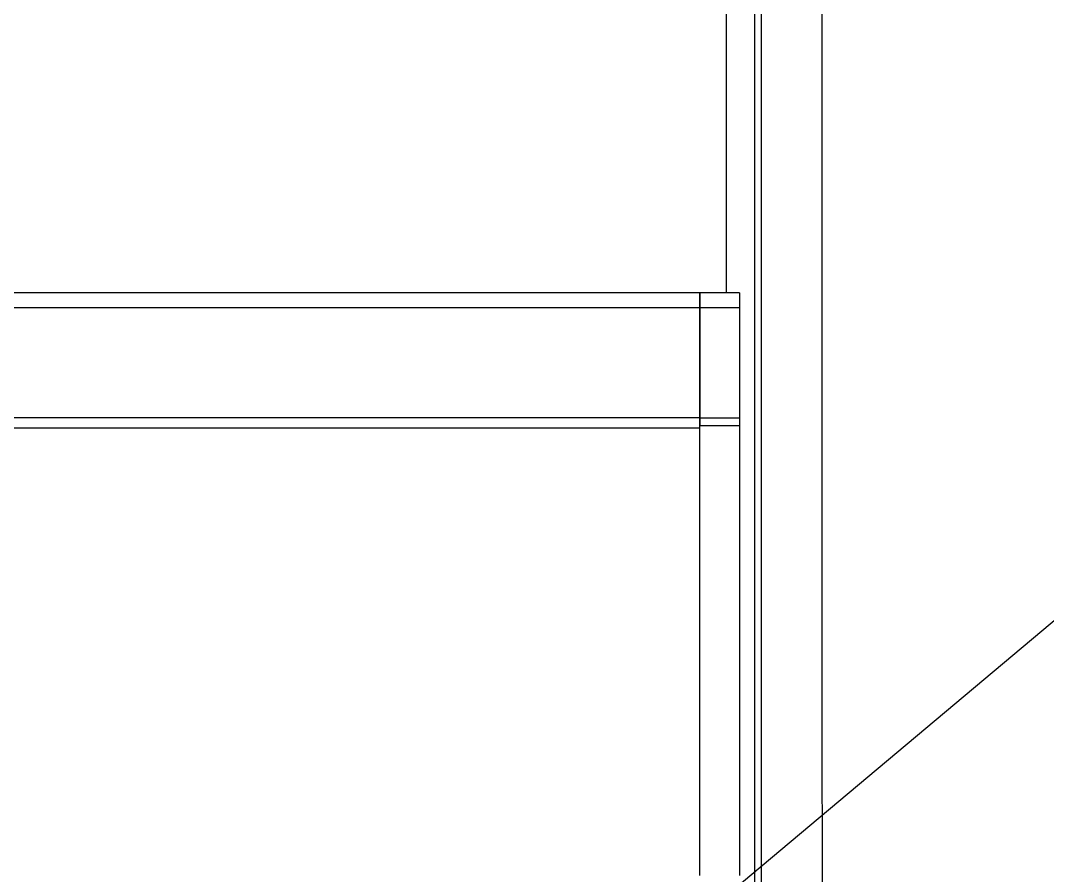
# Model space of a CAD drawing. Header units: metres. Extents: x -22 to 564, y 0 to 143.
# Drawn here: x 25.6562 to 26.0484, y 35.8685 to 36.1951 of the extents above; entities that cross this region are included whole.
import ezdxf
from ezdxf.xclip import XClip

# ---------------------------------------------------------------- set-up
doc = ezdxf.new("R2010")
doc.units = ezdxf.units.M
doc.header["$XCLIPFRAME"] = 2
doc.linetypes.add('XREF PB NEURO-ONCOLOGIA$0$XREF PB NEURO-ONCOLOGIA$0$Dash 1_5mm', pattern=[3, 1.5, -1.5])
for name, color, linetype in [('XREF  PB CONJ$0$PARQUE', 251, 'Continuous'), ('XREF PB NEURO-ONCOLOGIA$0$CANCELES', 1, 'Continuous'), ('XREF PB NEURO-ONCOLOGIA$0$EQUIPO', 8, 'Continuous')]:
    doc.layers.add(name, color=color, linetype=linetype)

# ---------------------------------------------------------------- blocks, each defined once
blk = doc.blocks.new('*U218')
for p, q in [((-589.1, -264), (-589.1, 264)), ((-578.25, -285.42), (-578.25, -132.95)), ((-599.17, -264), (-1136.74, -264)), ((-599.17, -264), (-599.17, -265.63)), ((-584.1, -264), (-599.17, -264)), ((-599.17, -264.75), (-599.17, -264)), ((-599.17, -265.63), (-599.17, -264.75)), ((-599.17, -265.63), (-599.17, -266.79)), ((-599.17, -266.79), (-599.17, -265.63)), ((-584.1, -264), (-584.1, -269.58)), ((-1145.61, -269.58), (-599.17, -269.58)), ((-599.17, -266.79), (-599.17, -268.14)), ((-599.17, -268.14), (-599.17, -266.79)), ((-599.17, -268.14), (-599.17, -269.58)), ((-599.17, -269.58), (-599.17, -268.14)), ((-599.17, -269.58), (-599.17, -283.35)), ((-599.17, -283.35), (-599.17, -269.58)), ((-599.17, -269.58), (-584.1, -269.58)), ((-584.1, -269.58), (-584.1, -296.95)), ((-599.17, -283.35), (-599.17, -296.95)), ((-599.17, -296.95), (-599.17, -283.35)), ((-578.25, -429.68), (-578.25, -285.42)), ((-599.17, -296.95), (-599.17, -304.69)), ((-599.17, -304.69), (-599.17, -296.95)), ((-584.1, -296.95), (-584.1, -311.72)), ((-599.17, -304.69), (-599.17, -311.72)), ((-599.17, -311.72), (-599.17, -304.69)), ((-599.17, -311.72), (-1234.37, -311.72)), ((-599.17, -311.72), (-599.17, -314.63)), ((-599.17, -313.19), (-599.17, -311.72)), ((-599.17, -311.72), (-584.1, -311.72)), ((-599.17, -314.63), (-599.17, -313.19)), ((-584.1, -311.72), (-584.1, -314.63)), ((-1247.57, -315.54), (-599.17, -315.54)), ((-599.17, -317.75), (-599.17, -314.63)), ((-599.17, -314.63), (-584.1, -314.63)), ((-584.1, -314.63), (-584.1, -317.75)), ((-599.17, -486.54), (-599.17, -317.75)), ((-584.1, -317.75), (-584.1, -486.54)), ((-578.25, -562.73), (-578.25, -429.68))]:
    blk.add_line(p, q)
for points, knots in [([(-575.76, 0), (-575.76, -49.82), (-575.76, -124.6), (-575.76, -222.71), (-575.76, -319.16), (-575.76, -435.46), (-575.76, -564.96), (-575.76, -661.73), (-575.76, -731.15), (-575.76, -778.8), (-575.76, -821.78), (-575.76, -859.76), (-575.76, -892.36), (-575.76, -914.81), (-575.76, -930.03), (-575.76, -938.36), (-575.76, -944.32), (-575.76, -948.43), (-575.76, -952.16), (-575.76, -955.67), (-575.76, -958.8), (-575.76, -962.48), (-575.76, -966.22), (-575.76, -969.44), (-575.76, -971.44), (-575.76, -972.08), (-575.76, -972.15), (-575.76, -972.15)], [0, 0, 0, 0, 0.0625, 0.09375, 0.125, 0.1875, 0.25, 0.3125, 0.34375, 0.375, 0.40625, 0.4375, 0.46875, 0.5, 0.515625, 0.53125, 0.5390625, 0.546875, 0.5546875, 0.5625, 0.5703125, 0.578125, 0.59375, 0.609375, 0.625, 0.640625, 0.6448547, 0.6448547, 0.6448547, 0.6448547]), ([(-552.58, 0), (-552.58, -51.5), (-552.58, -128.77), (-552.58, -230.15), (-552.58, -304.97), (-552.6, -378), (-552.6, -448.86), (-552.51, -517.21), (-552.59, -582.51), (-552.6, -644.4), (-552.57, -721.94), (-552.59, -791.28), (-552.58, -851.01), (-552.59, -890.72), (-552.57, -924.99), (-552.59, -948.65), (-552.59, -964.74), (-552.59, -973.6), (-552.59, -979.94), (-552.58, -984.36), (-552.58, -987.7), (-552.58, -990.22), (-552.58, -992.04), (-552.58, -993.8), (-552.58, -996), (-552.58, -998.51), (-552.58, -1001.17), (-552.58, -1004.24), (-552.58, -1007.24), (-552.58, -1009.59), (-552.58, -1010.57), (-552.58, -1010.72), (-552.58, -1010.72)], [0, 0, 0, 0, 0.0625, 0.09375, 0.125, 0.15625, 0.1875, 0.21875, 0.25, 0.28125, 0.3125, 0.375, 0.40625, 0.4375, 0.46875, 0.5, 0.515625, 0.53125, 0.5390625, 0.546875, 0.5546875, 0.5585938, 0.5625, 0.5664062, 0.5703125, 0.578125, 0.5859375, 0.59375, 0.609375, 0.625, 0.640625, 0.6488628, 0.6488628, 0.6488628, 0.6488628])]:
    blk.add_open_spline(points, degree=3, knots=knots)
blk = doc.blocks.new('XREF PB NEURO-ONCOLOGIA')
at = {"layer": 'XREF PB NEURO-ONCOLOGIA$0$CANCELES', "color": 1, "linetype": 'XREF PB NEURO-ONCOLOGIA$0$XREF PB NEURO-ONCOLOGIA$0$Dash 1_5mm', "true_color": 0xff0000}
blk.add_line((2.88167, 18.98617), (1.08157, 21.13144), dxfattribs=at)
at = {"layer": 'XREF PB NEURO-ONCOLOGIA$0$EQUIPO', "xscale": 0.0009999999999940395, "yscale": 0.0009999999999940395, "zscale": 0.0009999999999940395, "rotation": 270}
blk.add_blockref('*U218', (2.88167, 18.98617), dxfattribs=at)
blk = doc.blocks.new('XREF  PB CONJ')
at = {"layer": 'XREF  PB CONJ$0$PARQUE', "true_color": 0x136734}
h = blk.add_hatch(dxfattribs=at)
h.set_pattern_fill('CROSS', color=116, scale=0.02, angle=90)
edge = h.paths.add_edge_path()
edge.add_line((3.58827, 104.60563), (1.69357, 104.36841))
edge.add_line((1.69357, 104.36841), (2.47841, 17.60831))
edge.add_line((2.47841, 17.60831), (97.731, 17.93364))
edge.add_arc((97.72474, 19.237), 1.30337, 270.27519, 363.10058)
edge.add_line((99.0262, 19.3075), (96.47621, 19.30776))
edge.add_line((96.47621, 19.30776), (96.60198, 20.22399))
edge.add_line((96.60198, 20.22399), (62.41283, 20.22399))
edge.add_arc((58.63294, 24.65353), 5.82309, 229.524665, 310.475335, ccw=False)
edge.add_line((54.85305, 20.22399), (26.25265, 20.21884))
edge.add_line((26.25265, 20.21884), (4.28368, 20.03042))
edge.add_line((4.28368, 20.03042), (4.05501, 46.6913))
edge.add_line((4.05501, 46.6913), (2.38805, 46.6912))
edge.add_line((2.38805, 46.6912), (2.38806, 54.8033))
edge.add_line((2.38806, 54.8033), (3.98543, 54.80339))
edge.add_line((3.98543, 54.80339), (3.74643, 82.66789))
edge.add_line((3.74643, 82.66789), (3.61847, 95.25564))
edge.add_line((3.61847, 95.25564), (3.58827, 104.60563))

msp = doc.modelspace()

# ---------------------------------------------------------------- block references
at = {"rotation": 90}
msp.add_blockref('XREF PB NEURO-ONCOLOGIA', (45.50103, 33.47338), dxfattribs=at)

# ---------------------------------------------------------------- next in the draw order: block references
ref = msp.add_blockref('XREF  PB CONJ', (67.8976, 28.71, 0), dxfattribs=dict(rotation=89.50849308405942))
XClip(ref).set_block_clipping_path([(-2.936402334, 82.9334608569), (21.1250270707, 82.9334608569), (21.1250270707, 49.0397586863), (26.6296707885, 49.0397586863), (26.6284018429, 17.4712422498), (-2.8531787476, 17.4341989701)])

doc.saveas('drawing.dxf')
